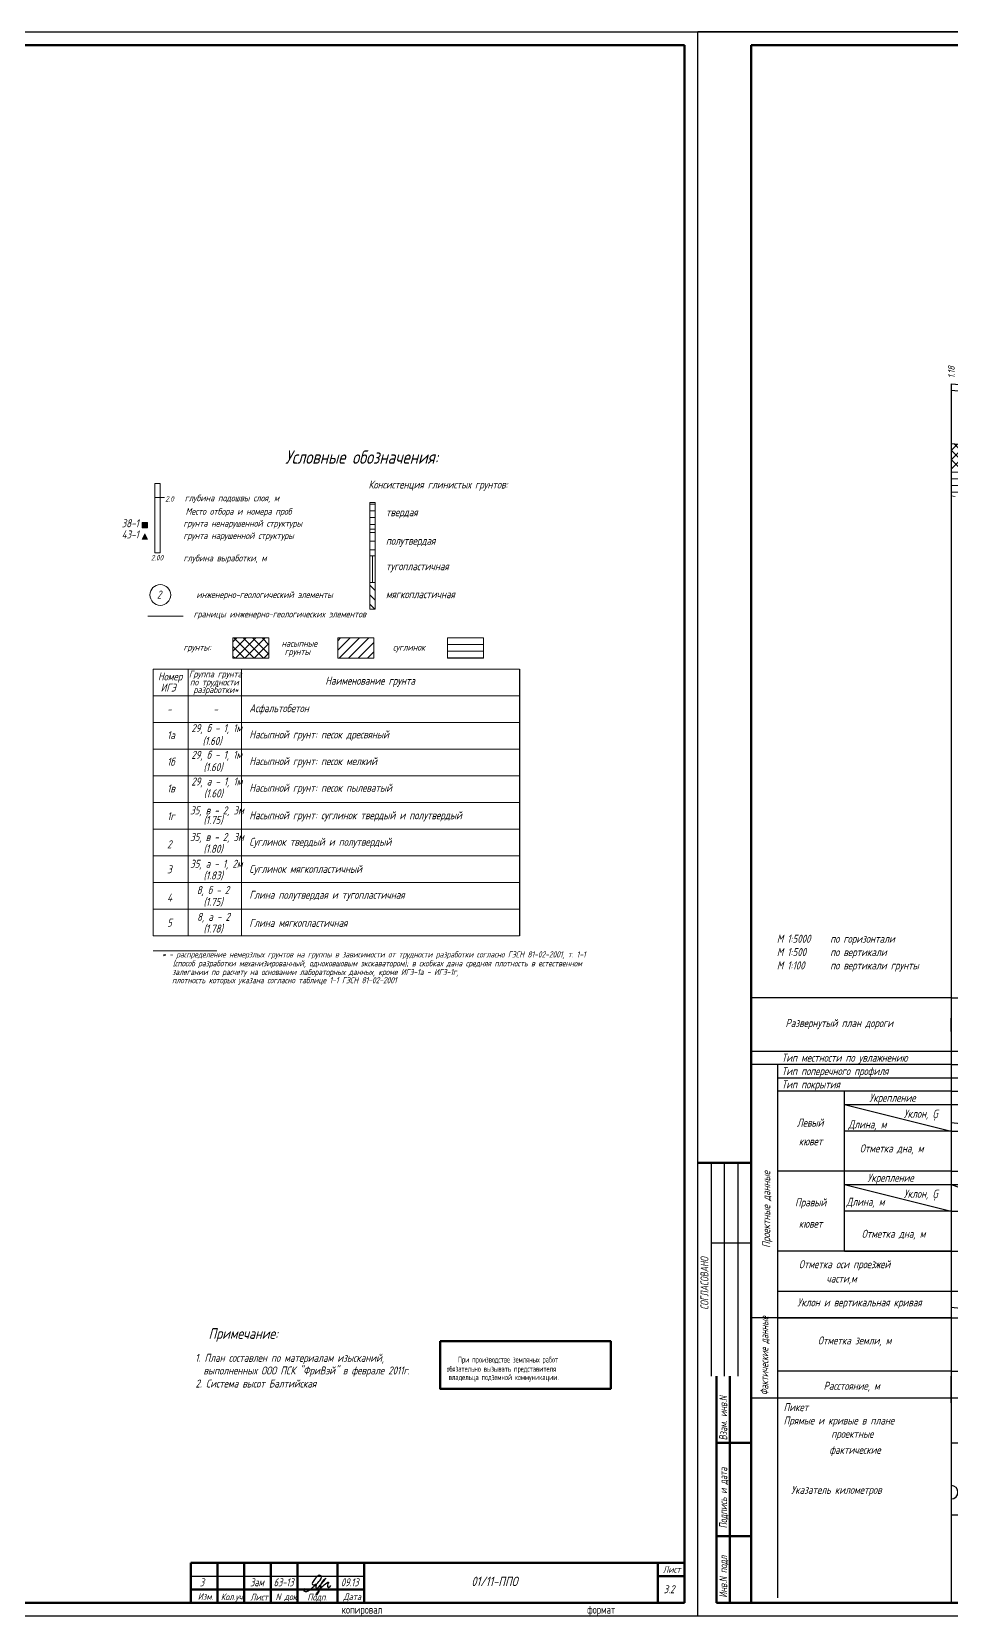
# Model space of a CAD drawing. Extents: x 2172 to 5772, y -842 to -248.
# Drawn here: x 4392 to 4737, y -842 to -248 of the extents above; entities that cross this region are included whole.
import ezdxf

# ---------------------------------------------------------------- set-up
doc = ezdxf.new("R2010")
doc.units = 0
doc.header["$MEASUREMENT"] = 0
for name, pattern in [('CONTI', [0]), ('STROT', [1.7, 0.5, -1.2]), ('TP0', [0])]:
    doc.linetypes.add(name, pattern=pattern)
doc.layers.get('0').update_dxf_attribs({"linetype": 'CONTINUOUS'})
for name, color, linetype in [('DEFAULT', 7, 'CONTI'), ('FORMAT', 7, 'CONTINUOUS'), ('RAMKA', 7, 'CONTI'), ('ОСЬ_УКЛОН_И_КРИВАЯ', 1, 'CONTINUOUS'), ('ОТМЕТКИ_КЮВЕТОВ', 7, 'CONTINUOUS'), ('РАБОЧИЕ_ОТМЕТКИ', 1, 'CONTINUOUS'), ('ТАБЛИЦА', 7, 'CONTINUOUS'), ('ЧЕРНЫЕ_ОТМЕТКИ', 7, 'CONTINUOUS'), ('ЧЕРНЫЙ_ПРОФИЛЬ', 7, 'CONTINUOUS')]:
    doc.layers.add(name, color=color, linetype=linetype)
for name, color, linetype, lineweight in [('геология', 7, 'CONTINUOUS', 20), ('КРАСНЫЙ_ПРОФИЛЬ', 1, 'CONTINUOUS', 30), ('проект', 7, 'CONTINUOUS', 80)]:
    doc.layers.add(name, color=color, linetype=linetype, lineweight=lineweight)
doc.styles.add('eskd', font='spds.shx', dxfattribs={"width": 1.2, "oblique": 15})
doc.styles.add('GOST', font='gost.shx')
doc.styles.add('ST1', font='txt_____.ttf', dxfattribs={"width": 0.75})
doc.styles.add('ГОСТ', font='gost.TTF', dxfattribs={"oblique": 15, "height": 1})
pattern_1 = [(180, (800.138, -683.1486), (-4e-16, -2.5), [])]
pattern_2 = [(180, (800.138, -683.1486), (-7e-16, -3.25), [])]
pattern_3 = [(135, (800.138, -683.1486), (-1.767767, -1.767767), [])]
pattern_4 = [(45, (800.138, -683.1486), (-1.767767, 1.767767), []), (135, (800.138, -683.1486), (-1.767767, -1.767767), [])]
pattern_5 = [(45, (800.138, -683.1486), (-1.767767, 1.767767), [])]

# ---------------------------------------------------------------- blocks, each defined once
blk = doc.blocks.new('Ярков')
at = {"color": 5, "lineweight": 30}
blk.add_spline([(79, 129), (13, 69), (13, -43), (130, -104), (528, 81), (1153, 649), (1307, 1063), (1178, 1119), (1014, 1027), (767, 723), (660, 429), (777, 373), (943, 459), (908, 275), (948, 140), (1252, 372), (1493, 651), (1671, 899), (1505, 740), (1346, 534), (1209, 145), (1104, -184), (931, -391), (1101, -82), (1404, 259), (1742, 538), (1872, 606), (1805, 382), (1834, 194), (2053, 335)], degree=3, dxfattribs=at)

msp = doc.modelspace()

# ---------------------------------------------------------------- hatches: boundary and pattern name
at = {"layer": 'геология', "linetype": 'Continuous'}
h = msp.add_hatch(dxfattribs=at)
h.set_pattern_fill('ANSI37', color=1, scale=20, style=0)
h.set_pattern_definition([(45, (2171.596, -898.5895), (-1.767767, 1.767767), []), (135, (2171.596, -898.5895), (-1.767767, -1.767767), [])])
h.paths.add_polyline_path([(4745.31, -403.81), (4744.6, -403.59), (4740.6, -403.18), (4736.6, -402.82), (4736.6, -412.39), (4768.48, -409.91), (4768.48, -405.82), (4764.6, -405.55), (4760.6, -405.28), (4756.6, -404.98), (4752.6, -404.58), (4748.6, -404.1), (4745.31, -403.81, -0.377539), (4748.71, -407.66, -1), (4740.93, -407.66, -0.451864)])
h.paths.add_polyline_path([(4820.6, -407.35), (4816.6, -407.09), (4812.6, -406.88), (4808.6, -406.9), (4804.6, -406.77), (4800.6, -406.61), (4796.6, -406.51), (4792.6, -406.63), (4788.6, -406.69), (4784.6, -406.71), (4780.6, -406.47), (4776.6, -406.35), (4772.6, -406.2), (4770.48, -406), (4770.48, -409.91), (4792.99, -410.61), (4812.72, -410.53), (4828.99, -410.99), (4828.99, -407.98), (4828.6, -407.97), (4824.6, -407.61)])
h.paths.add_polyline_path([(4866.44, -410.93, -0.152576), (4867.13, -408.71), (4864.6, -408.58), (4860.6, -408.53), (4856.6, -408.61), (4852.6, -408.77), (4848.6, -408.9), (4844.6, -408.86), (4840.6, -408.51), (4836.6, -408.2), (4832.6, -408.04), (4830.99, -408.01), (4830.99, -410.99), (4846.62, -411.64), (4862.38, -412.49), (4867, -412.94, -0.136661)])
h.paths.add_polyline_path([(4888.94, -410.01), (4888.6, -409.99), (4884.6, -409.73), (4880.6, -409.45), (4876.6, -409.11), (4873.69, -408.97, -0.13245), (4874.22, -410.93, -0.185885), (4873.22, -413.54), (4887.3, -414.89), (4887.88, -414.89), (4887.88, -414.95), (4888.94, -415.05)])
h.paths.add_polyline_path([(4948.7, -412.36), (4948.6, -412.36), (4944.6, -412.38), (4940.6, -412.29), (4936.6, -412.26), (4932.6, -412.2), (4928.6, -412.07), (4924.6, -411.85), (4920.6, -411.63), (4916.6, -411.43), (4912.6, -411.31), (4908.6, -411.26), (4904.6, -411.21), (4900.6, -410.89), (4896.6, -410.5), (4892.6, -410.17), (4890.94, -410.1), (4890.94, -415.05), (4912.58, -418.24), (4948.7, -423.33)])
h.paths.add_polyline_path([(4945.84, -417.1, -1), (4938.06, -417.1, -1)], flags=16)
h.paths.add_polyline_path([(4939.31, -419.15), (4944.61, -419.15), (4944.61, -414.65), (4939.31, -414.65)], flags=8)
h.paths.add_polyline_path([(4891.62, -415.98), (4900.14, -415.98), (4900.14, -411.48), (4891.62, -411.48)], flags=25)
h = msp.add_hatch(dxfattribs=at)
h.set_pattern_fill('ANSI31', scale=20, angle=135, style=0)
h.set_pattern_definition([(180, (2171.596, -898.5895), (-4e-16, -2.5), [])])
h.paths.add_polyline_path([(5310.16, -452.78), (5290.19, -449.89), (5252.3, -443.94), (5252.3, -458.94), (5310.16, -465.78)])
h.paths.add_polyline_path([(5291.99, -455.94, -1), (5284.21, -455.94, -1)], flags=16)
h.paths.add_polyline_path([(5307.09, -461.92), (5309.09, -461.92), (5309.09, -463.92), (5307.09, -463.92)], flags=16)
h.paths.add_polyline_path([(5250.3, -443.94), (5191.09, -438.06), (5191.09, -448.06), (5250.3, -458.94)])
h.paths.add_polyline_path([(5225, -448.18, -1), (5232.78, -448.18, -1)], flags=16)
h.paths.add_polyline_path([(5189.09, -438.06), (5161.95, -432.05, -0.35106), (5164.99, -435.85, -1), (5157.21, -435.85, -0.404383), (5160.97, -431.96), (5160.97, -431.76), (5153.37, -430.06), (5130.3, -423.76), (5130.3, -431.76), (5189.09, -448.06)])
h.paths.add_polyline_path([(5182.28, -440.1, -1), (5174.5, -440.1, -1)], flags=16)
h.paths.add_polyline_path([(5128.3, -423.76), (5070.18, -412.37), (5070.18, -424.37), (5128.3, -431.76)])
h.paths.add_polyline_path([(5116.9, -425.32, -1), (5109.12, -425.32, -1)], flags=16)
h.paths.add_polyline_path([(5068.18, -412.37), (5065.25, -412.63, -0.837484), (5057.62, -413.33), (5034.43, -415.44), (5010.64, -419.01), (5010.64, -427.01), (5068.18, -424.37)])
h.paths.add_polyline_path([(5057.48, -420.3, -1), (5065.26, -420.3, -1)], flags=16)
h.paths.add_polyline_path([(5008.64, -419.01), (4950.7, -423.33), (4950.7, -432.33), (5008.64, -427.01)])
h.paths.add_polyline_path([(4983.03, -424.83, -1), (4990.81, -424.83, -1)], flags=16)
h.paths.add_polyline_path([(4948.7, -423.33), (4945.98, -422.95), (4890.94, -421.05), (4890.94, -430.05), (4948.7, -432.33)])
h.paths.add_polyline_path([(4945.86, -427.52, -1), (4938.08, -427.52, -1)], flags=16)
h.paths.add_polyline_path([(4858.68, -420.39, -0.414214), (4862.57, -416.5), (4862.65, -415.97), (4838.48, -411.3), (4830.99, -410.99), (4830.99, -427.99), (4881.27, -429.78, -0.349911), (4878.25, -425.99, -1), (4886.03, -425.99, -0.369942), (4882.73, -429.83), (4888.94, -430.05), (4888.94, -421.05), (4862.65, -415.97), (4862.57, -416.5, -0.414214), (4866.46, -420.39, -1)])
h.paths.add_polyline_path([(4828.99, -410.99), (4812.72, -410.53), (4792.99, -410.61), (4770.48, -409.91), (4770.48, -425.91), (4828.99, -427.99)])
h.paths.add_polyline_path([(4768.48, -409.91), (4736.6, -412.39), (4736.6, -422.52), (4768.48, -425.91)])
h.paths.add_polyline_path([(4748.76, -417.42, -1), (4740.98, -417.42, -1)], flags=16)
h.paths.add_polyline_path([(5297.8, -464.43), (5307.61, -464.43), (5307.61, -459.92), (5297.8, -459.92)], flags=25)
h.paths.add_polyline_path([(5286.12, -457.99), (5290.35, -457.99), (5290.35, -453.48), (5286.12, -453.48)], flags=8)
h.paths.add_polyline_path([(5252.98, -446.17), (5261.5, -446.17), (5261.5, -441.67), (5252.98, -441.67)], flags=9)
h.paths.add_polyline_path([(5252.98, -459.68), (5261.72, -459.68), (5261.72, -455.17), (5252.98, -455.17)], flags=25)
h.paths.add_polyline_path([(5226.9, -450.23), (5231.14, -450.23), (5231.14, -445.73), (5226.9, -445.73)], flags=8)
h.paths.add_polyline_path([(5191.77, -448.79), (5200.51, -448.79), (5200.51, -444.28), (5191.77, -444.28)], flags=25)
h.paths.add_polyline_path([(5176.41, -442.15), (5180.64, -442.15), (5180.64, -437.65), (5176.41, -437.65)], flags=8)
h.paths.add_polyline_path([(5130.98, -432.49), (5139.72, -432.49), (5139.72, -427.99), (5130.98, -427.99)], flags=24)
h.paths.add_polyline_path([(5125.83, -436.48), (5135.21, -436.48), (5135.21, -431.98), (5125.83, -431.98)], flags=9)
h.paths.add_polyline_path([(5111.03, -427.37), (5115.26, -427.37), (5115.26, -422.87), (5111.03, -422.87)], flags=8)
h.paths.add_polyline_path([(5070.85, -414.14), (5079.59, -414.14), (5079.59, -409.63), (5070.85, -409.63)], flags=9)
h.paths.add_polyline_path([(5070.85, -425.1), (5079.59, -425.1), (5079.59, -420.59), (5070.85, -420.59)], flags=25)
h.paths.add_polyline_path([(5059.38, -422.35), (5063.62, -422.35), (5063.62, -417.85), (5059.38, -417.85)], flags=8)
h.paths.add_polyline_path([(5011.31, -427.74), (5020.05, -427.74), (5020.05, -423.24), (5011.31, -423.24)], flags=9)
h.paths.add_polyline_path([(5011.31, -419.7), (5019.41, -419.7), (5019.41, -415.2), (5011.31, -415.2)], flags=24)
h.paths.add_polyline_path([(4984.93, -426.88), (4989.17, -426.88), (4989.17, -422.38), (4984.93, -422.38)], flags=8)
h.paths.add_polyline_path([(4951.38, -433.07), (4960.12, -433.07), (4960.12, -428.56), (4951.38, -428.56)], flags=9)
h.paths.add_polyline_path([(4951.38, -424.26), (4958.83, -424.26), (4958.83, -419.76), (4951.38, -419.76)], flags=24)
h.paths.add_polyline_path([(4939.99, -429.57), (4944.22, -429.57), (4944.22, -425.06), (4939.99, -425.06)], flags=8)
h.paths.add_polyline_path([(4891.62, -430.78), (4900.36, -430.78), (4900.36, -426.28), (4891.62, -426.28)], flags=25)
h.paths.add_polyline_path([(4831.67, -428.73), (4840.41, -428.73), (4840.41, -424.22), (4831.67, -424.22)], flags=25)
h.paths.add_polyline_path([(4771.16, -410.82), (4779.9, -410.82), (4779.9, -406.32), (4771.16, -406.32)], flags=9)
h.paths.add_polyline_path([(4771.16, -426.64), (4779.9, -426.64), (4779.9, -422.14), (4771.16, -422.14)], flags=25)
h.paths.add_polyline_path([(4742.88, -419.47), (4747.12, -419.47), (4747.12, -414.96), (4742.88, -414.96)], flags=8)
at = {"layer": 'геология', "ltscale": 0.5}
h = msp.add_hatch(dxfattribs=at)
h.set_pattern_fill('ANSI31', scale=20, angle=135, style=0)
h.set_pattern_definition(pattern_1)
h.paths.add_polyline_path([(4518.64, -434.92), (4520.64, -434.92), (4520.64, -424.92), (4518.64, -424.92)])
h = msp.add_hatch(dxfattribs=at)
h.set_pattern_fill('ANSI31', scale=20, angle=135, style=0)
h.set_pattern_definition(pattern_1)
h.paths.add_polyline_path([(4518.64, -434.92), (4520.64, -434.92), (4520.64, -424.92), (4518.64, -424.92)])
at = {"layer": 'геология', "linetype": 'Continuous'}
for points in [[(4433.41, -434.49), (4435.41, -434.49), (4435.41, -432.49), (4433.41, -432.49)], [(4433.41, -434.49), (4435.41, -434.49), (4435.41, -432.49), (4433.41, -432.49)], [(4433.41, -438.67), (4435.41, -438.67), (4434.41, -436.67)], [(4433.41, -438.67), (4435.41, -438.67), (4434.41, -436.67)]]:
    msp.add_hatch(color=7, dxfattribs=at).paths.add_polyline_path(points)
h = msp.add_hatch(dxfattribs=at)
h.set_pattern_fill('ANSI31', scale=26, angle=135, style=0)
h.set_pattern_definition(pattern_2)
h.paths.add_polyline_path([(4520.64, -434.92), (4518.64, -434.92), (4518.64, -444.92), (4520.64, -444.92)])
h = msp.add_hatch(dxfattribs=at)
h.set_pattern_fill('ANSI31', scale=26, angle=135, style=0)
h.set_pattern_definition(pattern_2)
h.paths.add_polyline_path([(4520.64, -434.92), (4518.64, -434.92), (4518.64, -444.92), (4520.64, -444.92)])
h = msp.add_hatch(dxfattribs=at)
h.set_pattern_fill('ANSI31', scale=20, angle=90, style=0)
h.set_pattern_definition(pattern_3)
h.paths.add_polyline_path([(4520.64, -454.92), (4518.64, -454.92), (4518.64, -464.92), (4520.64, -464.92)])
h = msp.add_hatch(dxfattribs=at)
h.set_pattern_fill('ANSI31', scale=20, angle=90, style=0)
h.set_pattern_definition(pattern_3)
h.paths.add_polyline_path([(4520.64, -454.92), (4518.64, -454.92), (4518.64, -464.92), (4520.64, -464.92)])
h = msp.add_hatch(dxfattribs=at)
h.set_pattern_fill('ANSI37', color=1, scale=20, style=0)
h.set_pattern_definition(pattern_4)
h.paths.add_polyline_path([(4480.85, -483.36), (4480.85, -475.73), (4467.37, -475.73), (4467.37, -483.36)])
h = msp.add_hatch(dxfattribs=at)
h.set_pattern_fill('ANSI37', color=1, scale=20, style=0)
h.set_pattern_definition(pattern_4)
h.paths.add_polyline_path([(4480.85, -483.36), (4480.85, -475.73), (4467.37, -475.73), (4467.37, -483.36)])
h = msp.add_hatch(dxfattribs=at)
h.set_pattern_fill('ANSI31', scale=20, style=0)
h.set_pattern_definition(pattern_5)
h.paths.add_polyline_path([(4506.67, -475.73), (4506.67, -483.36), (4520.16, -483.36), (4520.16, -475.73)])
h = msp.add_hatch(dxfattribs=at)
h.set_pattern_fill('ANSI31', scale=20, style=0)
h.set_pattern_definition(pattern_5)
h.paths.add_polyline_path([(4506.67, -475.73), (4506.67, -483.36), (4520.16, -483.36), (4520.16, -475.73)])
h = msp.add_hatch(dxfattribs=at)
h.set_pattern_fill('ANSI31', scale=20, angle=135, style=0)
h.set_pattern_definition(pattern_1)
h.paths.add_polyline_path([(4547.79, -483.36), (4561.28, -483.36), (4561.28, -475.73), (4547.79, -475.73)])
h = msp.add_hatch(dxfattribs=at)
h.set_pattern_fill('ANSI31', scale=20, angle=135, style=0)
h.set_pattern_definition(pattern_1)
h.paths.add_polyline_path([(4547.79, -483.36), (4561.28, -483.36), (4561.28, -475.73), (4547.79, -475.73)])

# ---------------------------------------------------------------- linework, layer by layer
at = {"linetype": 'TP0'}
for p, q in [((3301.6, -248.48), (4641.6, -248.48)), ((4641.6, -842.48), (4641.6, -248.48)), ((4641.6, -248.48), (5771.6, -248.48)), ((5771.6, -248.48), (4641.6, -248.48)), ((4641.6, -842.48), (4641.6, -292.48)), ((4736.6, -610.58), (4661.6, -610.58)), ((4661.6, -630.58), (4736.6, -630.58)), ((4736.6, -630.58), (4736.6, -837.48)), ((4736.6, -635.58), (4661.6, -635.58)), ((4671.6, -835.58), (4671.6, -635.58)), ((4671.6, -640.58), (4736.6, -640.58)), ((4736.6, -645.58), (4671.6, -645.58)), ((4696.6, -705.58), (4696.6, -645.58)), ((4696.6, -650.58), (4736.6, -650.58)), ((4696.6, -650.58), (4736.6, -660.58)), ((4736.6, -660.58), (4696.6, -660.58)), ((4646.6, -672.48), (4646.6, -752.48)), ((4651.6, -752.48), (4651.6, -672.48)), ((4656.6, -672.48), (4656.6, -752.48)), ((4736.6, -675.58), (4671.6, -675.58)), ((4736.6, -675.58), (4696.6, -675.58)), ((4696.6, -680.58), (4736.6, -680.58)), ((4696.6, -680.58), (4736.6, -690.58)), ((4736.6, -690.58), (4696.6, -690.58)), ((4646.6, -702.48), (4661.6, -702.48)), ((4736.6, -705.58), (4671.6, -705.58)), ((4696.6, -705.58), (4736.6, -705.58)), ((4671.6, -720.58), (4736.6, -720.58)), ((4736.6, -730.58), (4661.6, -730.58)), ((4671.6, -730.58), (4736.6, -730.58)), ((4736.6, -750.58), (4671.6, -750.58)), ((4661.6, -760.58), (4736.6, -760.58)), ((4641.6, -842.48), (3301.6, -842.48)), ((4641.6, -842.48), (3301.6, -842.48)), ((5771.6, -842.48), (4641.6, -842.48))]:
    msp.add_line(p, q, dxfattribs=at)
at = {"linetype": 'Continuous'}
for p, q in [((4736.6, -380.46), (4736.6, -650.58)), ((4736.6, -402.82), (4736.6, -623.59)), ((4574.74, -487.42), (4574.74, -587.42)), ((4736.6, -610.58), (5570.22, -610.58)), ((4736.6, -630.58), (5570.22, -630.58)), ((4736.6, -635.58), (5570.22, -635.58)), ((4736.6, -640.58), (5570.22, -640.58)), ((4736.6, -645.58), (5570.22, -645.58)), ((4736.6, -650.58), (5570.22, -650.58)), ((4736.6, -660.58), (5570.22, -660.58)), ((4736.6, -675.58), (5570.22, -675.58)), ((4736.6, -680.58), (5570.22, -680.58)), ((4736.6, -690.58), (5570.22, -690.58)), ((4736.6, -705.58), (5570.22, -705.58)), ((4736.6, -720.58), (5570.22, -720.58)), ((4736.6, -730.58), (5570.22, -730.58)), ((4736.6, -750.58), (5570.22, -750.58)), ((4736.6, -760.58), (5570.22, -760.58)), ((4736.6, -804.39), (5570.22, -804.39))]:
    msp.add_line(p, q, dxfattribs=at)
at = {"lineweight": 70}
msp.add_lwpolyline([(4544.98, -739.35), (4608.94, -739.35), (4608.94, -757.17), (4544.98, -757.17)], close=True, dxfattribs=at)
at = {"layer": 'DEFAULT', "color": 12, "linetype": 'CONTI'}
msp.add_line((4736.6, -623.22), (4736.6, -618.22), dxfattribs=at)
at = {"layer": 'FORMAT', "color": 7, "linetype": 'Continuous'}
msp.add_line((4451.6, -822.48), (4636.6, -822.48), dxfattribs=at)
at = {"layer": 'FORMAT', "lineweight": 70, "ltscale": 0.1}
for p, q in [((4636.6, -822.48), (4451.6, -822.48)), ((4451.6, -822.48), (4451.6, -837.48))]:
    msp.add_line(p, q, dxfattribs=at)
at = {"layer": 'FORMAT', "linetype": 'Continuous', "lineweight": 70}
for p, q in [((4461.6, -822.48), (4461.6, -837.48)), ((4471.6, -822.48), (4471.6, -837.48)), ((4481.6, -822.48), (4481.6, -837.48)), ((4491.6, -822.48), (4491.6, -837.48)), ((4506.6, -822.48), (4506.6, -837.48)), ((4516.6, -822.48), (4516.6, -837.48)), ((4626.6, -822.48), (4626.6, -837.48)), ((4626.6, -827.48), (4636.6, -827.48)), ((4451.6, -832.48), (4516.6, -832.48)), ((4451.6, -837.48), (4636.6, -837.48))]:
    msp.add_line(p, q, dxfattribs=at)
at = {"layer": 'FORMAT', "ltscale": 0.1}
for p, q in [((4636.6, -822.48), (4626.6, -822.48)), ((4626.6, -837.48), (4626.6, -827.48)), ((4626.6, -837.48), (4626.6, -827.48))]:
    msp.add_line(p, q, dxfattribs=at)
at = {"layer": 'FORMAT', "linetype": 'Continuous', "lineweight": -3}
msp.add_line((4451.6, -827.48), (4516.6, -827.48), dxfattribs=at)
at = {"layer": 'RAMKA', "color": 250, "lineweight": 70}
for p, q in [((3321.6, -253.48), (4636.6, -253.48)), ((4636.6, -253.48), (4636.6, -837.48)), ((4661.6, -837.48), (4661.6, -253.48)), ((4661.6, -253.48), (5766.6, -253.48)), ((4641.6, -672.48), (4661.6, -672.48)), ((4648.6, -837.48), (4648.6, -752.48)), ((4653.6, -752.48), (4653.6, -837.48)), ((4648.6, -777.48), (4661.6, -777.48)), ((4648.6, -812.48), (4661.6, -812.48)), ((4636.6, -837.48), (3321.6, -837.48)), ((4648.6, -837.48), (4661.6, -837.48)), ((5766.6, -837.48), (4661.6, -837.48))]:
    msp.add_line(p, q, dxfattribs=at)
at = {"layer": 'геология', "color": 7, "linetype": 'CONTI'}
for p, q in [((4438.16, -417.87), (4438.16, -443.87)), ((4438.16, -417.87), (4438.16, -443.87)), ((4440.16, -443.87), (4440.16, -417.87)), ((4440.16, -443.87), (4440.16, -417.87)), ((4438.16, -423.15), (4441.72, -423.15)), ((4438.16, -423.15), (4441.72, -423.15)), ((4518.64, -424.92), (4518.64, -464.92)), ((4518.64, -424.92), (4518.64, -464.92)), ((4520.64, -464.92), (4520.64, -424.92)), ((4520.64, -464.92), (4520.64, -424.92)), ((4438.16, -443.87), (4440.16, -443.87)), ((4438.16, -443.87), (4440.16, -443.87)), ((4437.53, -487.42), (4574.74, -487.42)), ((4437.53, -487.42), (4437.53, -587.42)), ((4437.53, -487.42), (4574.74, -487.42)), ((4437.53, -487.42), (4437.53, -587.42)), ((4450.6, -487.42), (4450.6, -497.42)), ((4450.6, -487.42), (4450.6, -497.42)), ((4470.6, -487.42), (4470.6, -587.42)), ((4470.6, -487.42), (4470.6, -587.42)), ((4437.53, -497.42), (4574.74, -497.42)), ((4437.53, -497.42), (4537.88, -497.42)), ((4437.53, -497.42), (4574.74, -497.42)), ((4437.53, -497.42), (4537.88, -497.42)), ((4440.75, -497.42), (4574.74, -497.42)), ((4440.75, -497.42), (4574.74, -497.42)), ((4450.6, -497.42), (4450.6, -587.42)), ((4450.6, -497.42), (4450.6, -587.42)), ((4437.53, -507.42), (4574.74, -507.42)), ((4437.53, -507.42), (4574.74, -507.42)), ((4437.53, -517.42), (4574.74, -517.42)), ((4437.53, -517.42), (4574.74, -517.42)), ((4437.53, -527.42), (4574.74, -527.42)), ((4437.53, -527.42), (4574.74, -527.42)), ((4437.53, -527.42), (4574.74, -527.42)), ((4437.53, -527.42), (4574.74, -527.42)), ((4437.53, -537.42), (4574.74, -537.42)), ((4437.53, -537.42), (4574.74, -537.42)), ((4437.53, -537.42), (4574.74, -537.42)), ((4437.53, -537.42), (4574.74, -537.42)), ((4437.53, -547.42), (4574.74, -547.42)), ((4437.53, -547.42), (4574.74, -547.42)), ((4437.53, -547.42), (4574.74, -547.42)), ((4437.53, -547.42), (4574.74, -547.42)), ((4437.53, -557.42), (4574.74, -557.42)), ((4437.53, -557.42), (4574.74, -557.42)), ((4437.53, -557.42), (4574.74, -557.42)), ((4437.53, -557.42), (4574.74, -557.42)), ((4437.53, -567.42), (4574.74, -567.42)), ((4437.53, -567.42), (4574.74, -567.42)), ((4437.53, -567.42), (4574.74, -567.42)), ((4437.53, -567.42), (4574.74, -567.42)), ((4437.53, -577.42), (4574.74, -577.42)), ((4437.53, -577.42), (4574.74, -577.42)), ((4437.53, -577.42), (4574.74, -577.42)), ((4437.53, -577.42), (4574.74, -577.42)), ((4437.53, -587.42), (4574.74, -587.42)), ((4437.53, -587.42), (4574.74, -587.42)), ((4437.53, -587.42), (4574.74, -587.42)), ((4437.53, -587.42), (4574.74, -587.42))]:
    msp.add_line(p, q, dxfattribs=at)
at = {"layer": 'геология', "color": 7, "ltscale": 7}
for p, q in [((4438.16, -417.87), (4440.16, -417.87)), ((4438.16, -417.87), (4440.16, -417.87)), ((4518.64, -424.92), (4520.64, -424.92)), ((4518.64, -424.92), (4520.64, -424.92)), ((4518.64, -434.92), (4520.64, -434.92)), ((4518.64, -434.92), (4520.64, -434.92)), ((4518.64, -444.92), (4520.64, -444.92)), ((4518.64, -444.92), (4520.64, -444.92)), ((4518.64, -454.92), (4520.64, -454.92)), ((4518.64, -454.92), (4520.64, -454.92)), ((4518.64, -464.92), (4520.64, -464.92)), ((4518.64, -464.92), (4520.64, -464.92))]:
    msp.add_line(p, q, dxfattribs=at)
at = {"layer": 'геология', "color": 7, "linetype": 'STROT', "ltscale": 3}
msp.add_line((4736.6, -422.52), (4768.48, -425.91), dxfattribs=at)
at = {"layer": 'геология', "color": 7, "linetype": 'Continuous'}
for p, q in [((4433.41, -434.49), (4433.41, -432.49)), ((4433.41, -432.49), (4435.41, -432.49)), ((4433.41, -434.49), (4433.41, -432.49)), ((4433.41, -432.49), (4435.41, -432.49)), ((4435.41, -432.49), (4435.41, -434.49)), ((4435.41, -432.49), (4435.41, -434.49)), ((4433.41, -434.49), (4435.41, -434.49)), ((4433.41, -434.49), (4435.41, -434.49)), ((4434.41, -436.67), (4433.41, -438.67)), ((4434.41, -436.67), (4433.41, -438.67)), ((4433.41, -438.67), (4435.41, -438.67)), ((4433.41, -438.67), (4435.41, -438.67)), ((4433.41, -438.67), (4435.41, -438.67)), ((4433.41, -438.67), (4435.41, -438.67)), ((4435.41, -438.67), (4434.41, -436.67)), ((4435.41, -438.67), (4434.41, -436.67)), ((4518.64, -444.92), (4519.64, -444.92)), ((4518.64, -444.92), (4519.64, -444.92)), ((4519.64, -444.92), (4519.64, -454.92)), ((4519.64, -444.92), (4519.64, -454.92)), ((4437.46, -593), (4461.33, -593)), ((4437.46, -593), (4461.33, -593))]:
    msp.add_line(p, q, dxfattribs=at)
at = {"layer": 'геология', "color": 7, "linetype": 'TP0'}
msp.add_line((4435.52, -467.52), (4448.72, -467.52), dxfattribs=at)
msp.add_line((4435.52, -467.52), (4448.72, -467.52), dxfattribs=at)
at = {"layer": 'геология', "color": 7, "linetype": 'Continuous'}
for points in [[(4467.37, -475.73), (4480.85, -475.73), (4480.85, -483.36), (4467.37, -483.36)], [(4467.37, -475.73), (4480.85, -475.73), (4480.85, -483.36), (4467.37, -483.36)], [(4506.67, -475.73), (4520.16, -475.73), (4520.16, -483.36), (4506.67, -483.36)], [(4506.67, -475.73), (4520.16, -475.73), (4520.16, -483.36), (4506.67, -483.36)], [(4547.79, -475.73), (4561.28, -475.73), (4561.28, -483.36), (4547.79, -483.36)], [(4547.79, -475.73), (4561.28, -475.73), (4561.28, -483.36), (4547.79, -483.36)]]:
    msp.add_lwpolyline(points, close=True, dxfattribs=at)
at = {"layer": 'геология', "color": 7, "linetype": 'CONTI'}
msp.add_circle((4440.15, -459.62), 3.89, dxfattribs=at)
msp.add_circle((4440.15, -459.62), 3.89, dxfattribs=at)
at = {"layer": 'КРАСНЫЙ_ПРОФИЛЬ'}
msp.add_line((4736.6, -380.46), (4776.35, -383.55), dxfattribs=at)
at = {"layer": 'ОСЬ_УКЛОН_И_КРИВАЯ'}
msp.add_line((4736.6, -726.64), (4776.35, -730.58), dxfattribs=at)
at = {"layer": 'ОТМЕТКИ_КЮВЕТОВ'}
for p, q in [((4736.6, -657.34), (4765.02, -660.56)), ((4736.6, -680.58), (4765.02, -690.58))]:
    msp.add_line(p, q, dxfattribs=at)
at = {"layer": 'ТАБЛИЦА'}
msp.add_line((4736.6, -793.48), (4736.6, -798.48), dxfattribs=at)
msp.add_arc((4736.6, -795.98), 2.5, 270, 90, dxfattribs=at)
at = {"layer": 'ЧЕРНЫЕ_ОТМЕТКИ'}
for p, q in [((4736.6, -762.48), (4736.6, -752.48)), ((4736.6, -777.48), (4741.97, -777.48))]:
    msp.add_line(p, q, dxfattribs=at)
at = {"layer": 'ЧЕРНЫЙ_ПРОФИЛЬ'}
for p, q in [((4736.6, -382.82), (4736.6, -402.82)), ((4736.6, -382.82), (4740.6, -383.28)), ((4736.6, -402.82), (4740.6, -403.28))]:
    msp.add_line(p, q, dxfattribs=at)

# ---------------------------------------------------------------- block references
at = {"color": 5, "xscale": 0.005, "yscale": 0.005, "zscale": 0.005}
msp.add_blockref('Ярков', (4493.85, -832.66), dxfattribs=at)

# ---------------------------------------------------------------- texts
at = {"style": 'ГОСТ', "oblique": 15}
for s, p in [('M 1:5000', (4671.21, -589.99)), ('по горизонтали', (4691.21, -589.99)), ('M 1:500', (4671.21, -594.99)), ('по вертикали', (4691.21, -594.99)), ('M 1:100', (4671.21, -599.99)), ('по вертикали грунты', (4691.21, -599.99)), ('Развернутый план дороги', (4674.46, -621.58)), ('Тип местности по увлажнению', (4673.03, -634.58)), ('Тип поперечного профиля', (4673.03, -639.58)), ('Тип покрытия', (4673.03, -644.58)), ('Укрепление', (4705.89, -649.58)), ('Уклон, Ģ', (4718.76, -655.58)), ('Левый', (4678.74, -658.92)), ('Длина, м', (4698.03, -659.58)), ('кювет', (4679.46, -665.92)), ('Отметка дна, м', (4702.31, -668.58)), ('Укрепление', (4705.17, -679.58)), ('Уклон, Ģ', (4718.76, -685.58)), ('Правый', (4678.03, -688.8)), ('Длина, м', (4697.31, -688.58)), ('кювет', (4679.46, -696.8)), ('Отметка дна, м', (4703.03, -700.58)), ('Отметка оси проезжей', (4679.49, -712.01)), ('части,м', (4689.76, -717.37)), ('Уклон и вертикальная кривая', (4678.92, -726.29)), ('Отметка земли, м', (4686.6, -740.58)), ('Расстояние, м', (4688.74, -757.58)), ('Пикет', (4673.74, -765.58)), ('Прямые и кривые в плане', (4673.74, -770.58)), ('проектные', (4691.6, -775.58)), ('фактические', (4690.89, -781.58)), ('Указатель километров', (4676.6, -796.58))]:
    msp.add_text(s, height=3, dxfattribs=at).set_placement(p)
msp.add_text('Проектные данные', height=3, rotation=90, dxfattribs=at).set_placement((4668.74, -704.39))
at = {"width": 0.8}
for s, style, oblique, p in [('СОГЛАСОВАНО', 'eskd', 10, (4645.6, -727.48)), ('Фактические данные', 'ГОСТ', 15, (4668.03, -759.67)), ('Взам. инв.N', 'eskd', 10, (4652.6, -776.48)), ('Подпись и дата', 'eskd', 10, (4652.6, -809.48)), ('Инв.N подл', 'eskd', 10, (4652.6, -835.48))]:
    msp.add_text(s, height=3, rotation=90, dxfattribs=dict(at, style=style, oblique=oblique)).set_placement(p)
for s, height, style, width, p in [('При производстве земляных работ', 2.2, 'GOST', 0.8, (4551.71, -747.35)), ('обязательно вызывать представителя', 2.2, 'GOST', 0.8, (4547.45, -750.82)), ('владельца подземной коммуникации.', 2.2, 'GOST', 0.8, (4548.22, -753.95)), ('копировал', 3, 'ST1', 0.75, (4508.13, -841.48)), ('формат', 3, 'ST1', 0.75, (4600.13, -841.48))]:
    msp.add_text(s, height=height, dxfattribs=dict(style=style, width=width)).set_placement(p)
at = {"layer": 'FORMAT', "ltscale": 0.1, "style": 'ГОСТ', "oblique": 15}
for s, p in [('Лист', (4628.52, -826.18)), ('Изм.', (4454.18, -836.31)), ('Кол.уч.', (4462.84, -836.42)), ('Лист', (4473.87, -836.54)), ('N док.', (4483.35, -836.42)), ('Подп.', (4495.27, -836.54)), ('Дата', (4508.77, -836.42))]:
    msp.add_text(s, height=2.5, dxfattribs=at).set_placement(p)
at = {"layer": 'FORMAT', "color": 0, "lineweight": -3, "style": 'ГОСТ', "oblique": 15}
msp.add_text('01/11-ППО', height=3.5, dxfattribs=at).set_placement((4556.72, -831.13))
at = {"layer": 'FORMAT', "style": 'ГОСТ', "oblique": 15}
msp.add_text('3.2', height=3, dxfattribs=at).set_placement((4628.78, -833.83))
at = {"layer": 'геология', "color": 7, "linetype": 'Continuous', "style": 'ГОСТ', "oblique": 15}
for s, height, p in [('Условные обозначения:', 5, (4486.96, -410.45)), ('Условные обозначения:', 5, (4486.96, -410.45)), ('границы инженерно-геологических элементов', 2.5, (4452.64, -468.06)), ('границы инженерно-геологических элементов', 2.5, (4452.64, -468.06))]:
    msp.add_text(s, height=height, dxfattribs=at).set_placement(p)
at = {"layer": 'геология', "color": 7, "linetype": 'CONTI', "style": 'ГОСТ', "oblique": 15}
for s, height, p in [('Консистенция глинистых грунтов:', 3, (4518.19, -419.72)), ('Консистенция глинистых грунтов:', 3, (4518.19, -419.72)), ('2.0', 2, (4441.99, -424.6)), ('2.0', 2, (4441.99, -424.6)), ('глубина подошвы слоя, м', 2.5, (4449.34, -424.5)), ('глубина подошвы слоя, м', 2.5, (4449.34, -424.5)), ('Место отбора и номера проб', 2.5, (4449.63, -429.54)), ('Место отбора и номера проб', 2.5, (4449.63, -429.54)), ('38-1', 3, (4425.69, -434.25)), ('38-1', 3, (4425.69, -434.25)), ('грунта ненарушенной структуры', 2.5, (4448.83, -434.02)), ('грунта ненарушенной структуры', 2.5, (4448.83, -434.02)), ('твердая', 3, (4524.71, -430.12)), ('твердая', 3, (4524.71, -430.12)), ('43-1', 3, (4425.69, -438.43)), ('43-1', 3, (4425.69, -438.43)), ('грунта нарушенной структуры', 2.5, (4448.83, -438.65)), ('грунта нарушенной структуры', 2.5, (4448.83, -438.65)), ('полутвердая', 3, (4524.71, -440.8)), ('полутвердая', 3, (4524.71, -440.8)), ('2.00', 2, (4436.65, -446.67)), ('2.00', 2, (4436.65, -446.67)), ('глубина выработки, м', 2.5, (4448.86, -447.04)), ('глубина выработки, м', 2.5, (4448.86, -447.04)), ('тугопластичная', 3, (4524.71, -450.36)), ('тугопластичная', 3, (4524.71, -450.36)), ('2', 3, (4438.89, -460.98)), ('2', 3, (4438.89, -460.98)), ('инженерно-геологический элементы', 2.5, (4453.69, -460.75)), ('инженерно-геологический элементы', 2.5, (4453.69, -460.75)), ('мягкопластичная', 3, (4524.71, -460.85)), ('мягкопластичная', 3, (4524.71, -460.85)), ('грунты:', 2.5, (4448.86, -480.48)), ('грунты:', 2.5, (4448.86, -480.48)), ('насыпные', 2.5, (4485.58, -479.03)), ('насыпные', 2.5, (4485.58, -479.03)), ('грунты', 2.5, (4486.76, -482.12)), ('грунты', 2.5, (4486.76, -482.12)), ('суглинок', 2.5, (4527.33, -480.48)), ('суглинок', 2.5, (4527.33, -480.48)), ('Номер', 3, (4439.28, -491.68)), ('Номер', 3, (4439.28, -491.68)), ('ИГЭ', 3, (4440.3, -495.84)), ('ИГЭ', 3, (4440.3, -495.84)), ('Группа грунта', 2.5, (4450.9, -490.49)), ('Группа грунта', 2.5, (4450.9, -490.49)), ('по трудности', 2.5, (4451.25, -493.56)), ('по трудности', 2.5, (4451.25, -493.56)), ('Наименование грунта', 3, (4502, -493.26)), ('Наименование грунта', 3, (4502, -493.26)), ('разработки*', 2.5, (4452.55, -496.42)), ('разработки*', 2.5, (4452.55, -496.42)), ('-', 3, (4442.72, -503.9)), ('-', 3, (4442.72, -503.9)), ('-', 3, (4460.08, -503.9)), ('-', 3, (4460.08, -503.9)), ('1а', 3, (4442.72, -513.64)), ('1а', 3, (4442.72, -513.64)), ('29, б - 1, 1м', 3, (4451.77, -511.05)), ('29, б - 1, 1м', 3, (4451.77, -511.05)), ('(1.60)', 3, (4456, -515.83)), ('(1.60)', 3, (4456, -515.83)), ('1б', 3, (4442.72, -523.64)), ('1б', 3, (4442.72, -523.64)), ('29, б - 1, 1м', 3, (4451.77, -521.05)), ('29, б - 1, 1м', 3, (4451.77, -521.05)), ('(1.60)', 3, (4456.35, -525.67)), ('(1.60)', 3, (4456.35, -525.67)), ('29, а - 1, 1м', 3, (4451.77, -531.05)), ('29, а - 1, 1м', 3, (4451.77, -531.05)), ('1в', 3, (4442.72, -533.64)), ('1в', 3, (4442.72, -533.64)), ('(1.60)', 3, (4456.49, -535.49)), ('(1.60)', 3, (4456.49, -535.49)), ('35, в - 2, 3м', 3, (4451.35, -541.86)), ('35, в - 2, 3м', 3, (4451.35, -541.86)), ('1г', 3, (4442.72, -544.05)), ('1г', 3, (4442.72, -544.05)), ('(1.75)', 3, (4456.35, -545.45)), ('(1.75)', 3, (4456.35, -545.45)), ('2', 3, (4442.72, -554.59)), ('2', 3, (4442.72, -554.59)), ('35, в - 2, 3м', 3, (4451.35, -551.86)), ('35, в - 2, 3м', 3, (4451.35, -551.86)), ('(1.80)', 3, (4456.35, -556.26)), ('(1.80)', 3, (4456.35, -556.26)), ('3', 3, (4442.72, -563.97)), ('3', 3, (4442.72, -563.97)), ('35, а - 1, 2м', 3, (4451.35, -561.89)), ('35, а - 1, 2м', 3, (4451.35, -561.89)), ('(1.83)', 3, (4456.35, -566.28)), ('(1.83)', 3, (4456.35, -566.28)), ('8, б - 2', 3, (4453.8, -571.76)), ('8, б - 2', 3, (4453.8, -571.76)), ('4', 3, (4442.72, -574.59)), ('4', 3, (4442.72, -574.59)), ('(1.75)', 3, (4456.35, -576.16)), ('(1.75)', 3, (4456.35, -576.16)), ('5', 3, (4442.72, -583.97)), ('5', 3, (4442.72, -583.97)), ('8, а - 2', 3, (4453.96, -581.79)), ('8, а - 2', 3, (4453.96, -581.79)), ('(1.78)', 3, (4456.35, -586.18)), ('(1.78)', 3, (4456.35, -586.18))]:
    msp.add_text(s, height=height, dxfattribs=at).set_placement(p)
at = {"layer": 'геология', "color": 7, "linetype": 'Continuous', "style": 'ГОСТ', "oblique": 15, "width": 0.9}
for s, p in [('* - распределение немерзлых грунтов на группы в зависимости от трудности разработки согласно ГЭСН 81-02-2001, т. 1-1 ', (4440.82, -595.52)), ('* - распределение немерзлых грунтов на группы в зависимости от трудности разработки согласно ГЭСН 81-02-2001, т. 1-1 ', (4440.82, -595.52)), ('залегании по расчету на основании лабораторных данных, кроме ИГЭ-1а - ИГЭ-1г,', (4444.57, -602.12)), ('залегании по расчету на основании лабораторных данных, кроме ИГЭ-1а - ИГЭ-1г,', (4444.57, -602.12)), ('(способ разработки механизированный, одноковшовым экскаватором); в скобках дана средняя плотность в естественном', (4444.85, -598.86)), ('(способ разработки механизированный, одноковшовым экскаватором); в скобках дана средняя плотность в естественном', (4444.85, -598.86)), ('плотность которых указана согласно таблице 1-1 ГЭСН 81-02-2001 ', (4444.57, -605.18)), ('плотность которых указана согласно таблице 1-1 ГЭСН 81-02-2001 ', (4444.57, -605.18))]:
    msp.add_text(s, height=2.3, dxfattribs=at).set_placement(p)
at = {"layer": 'геология', "color": 7, "linetype": 'Continuous', "char_height": 3, "attachment_point": 4, "style": 'ГОСТ'}
for s, insert, width in [('Асфальтобетон', (4473.52, -502.48), 100.8117), ('Асфальтобетон', (4473.52, -502.48), 100.8117), ('Насыпной грунт: песок дресвяный', (4473.52, -512.32), 100.8117), ('Насыпной грунт: песок дресвяный', (4473.52, -512.32), 100.8117), ('Насыпной грунт: песок мелкий', (4473.52, -522.32), 108.077), ('Насыпной грунт: песок мелкий', (4473.52, -522.32), 108.077), ('Насыпной грунт: песок пылеватый', (4473.52, -532.32), 100.8117), ('Насыпной грунт: песок пылеватый', (4473.52, -532.32), 100.8117), ('Насыпной грунт: суглинок твердый и полутвердый', (4473.52, -542.62), 100.8117), ('Насыпной грунт: суглинок твердый и полутвердый', (4473.52, -542.62), 100.8117), ('Суглинок твердый и полутвердый', (4473.52, -552.57), 100.8117), ('Суглинок твердый и полутвердый', (4473.52, -552.57), 100.8117), ('Суглинок мягкопластичный', (4473.52, -562.71), 100.8117), ('Суглинок мягкопластичный', (4473.52, -562.71), 100.8117), ('Глина полутвердая и тугопластичная', (4473.52, -572.42), 100.8117), ('Глина полутвердая и тугопластичная', (4473.52, -572.42), 100.8117), ('Глина мягкопластичная', (4473.52, -582.54), 100.8117), ('Глина мягкопластичная', (4473.52, -582.54), 100.8117)]:
    msp.add_mtext(s, dxfattribs=dict(at, insert=insert, width=width))
at = {"layer": 'проект', "lineweight": -3, "style": 'ГОСТ', "oblique": 15}
for s, height, p in [('Примечание:', 4, (4458.23, -738.48)), ('1. План составлен по материалам изысканий,', 3, (4453.24, -747.09)), ('  выполненных ООО ПСК "ФриВэй" в феврале 2011г.', 3, (4453.24, -751.83)), ('2. Система высот Балтийская', 3, (4453.34, -756.72))]:
    msp.add_text(s, height=height, dxfattribs=at).set_placement(p)
at = {"layer": 'проект', "lineweight": -3, "style": 'ГОСТ', "oblique": 15, "width": 0.9}
for s, p in [('3', (4454.99, -831.22)), ('Зам', (4473.81, -831.22)), ('63-13', (4482.64, -831.22)), ('09.13', (4507.87, -831.22))]:
    msp.add_text(s, height=3, dxfattribs=at).set_placement(p)
at = {"layer": 'РАБОЧИЕ_ОТМЕТКИ', "style": 'ГОСТ', "oblique": 15}
msp.add_text('1.18', height=2.5, rotation=90, dxfattribs=at).set_placement((4737.86, -378.37))

doc.saveas('drawing.dxf')
